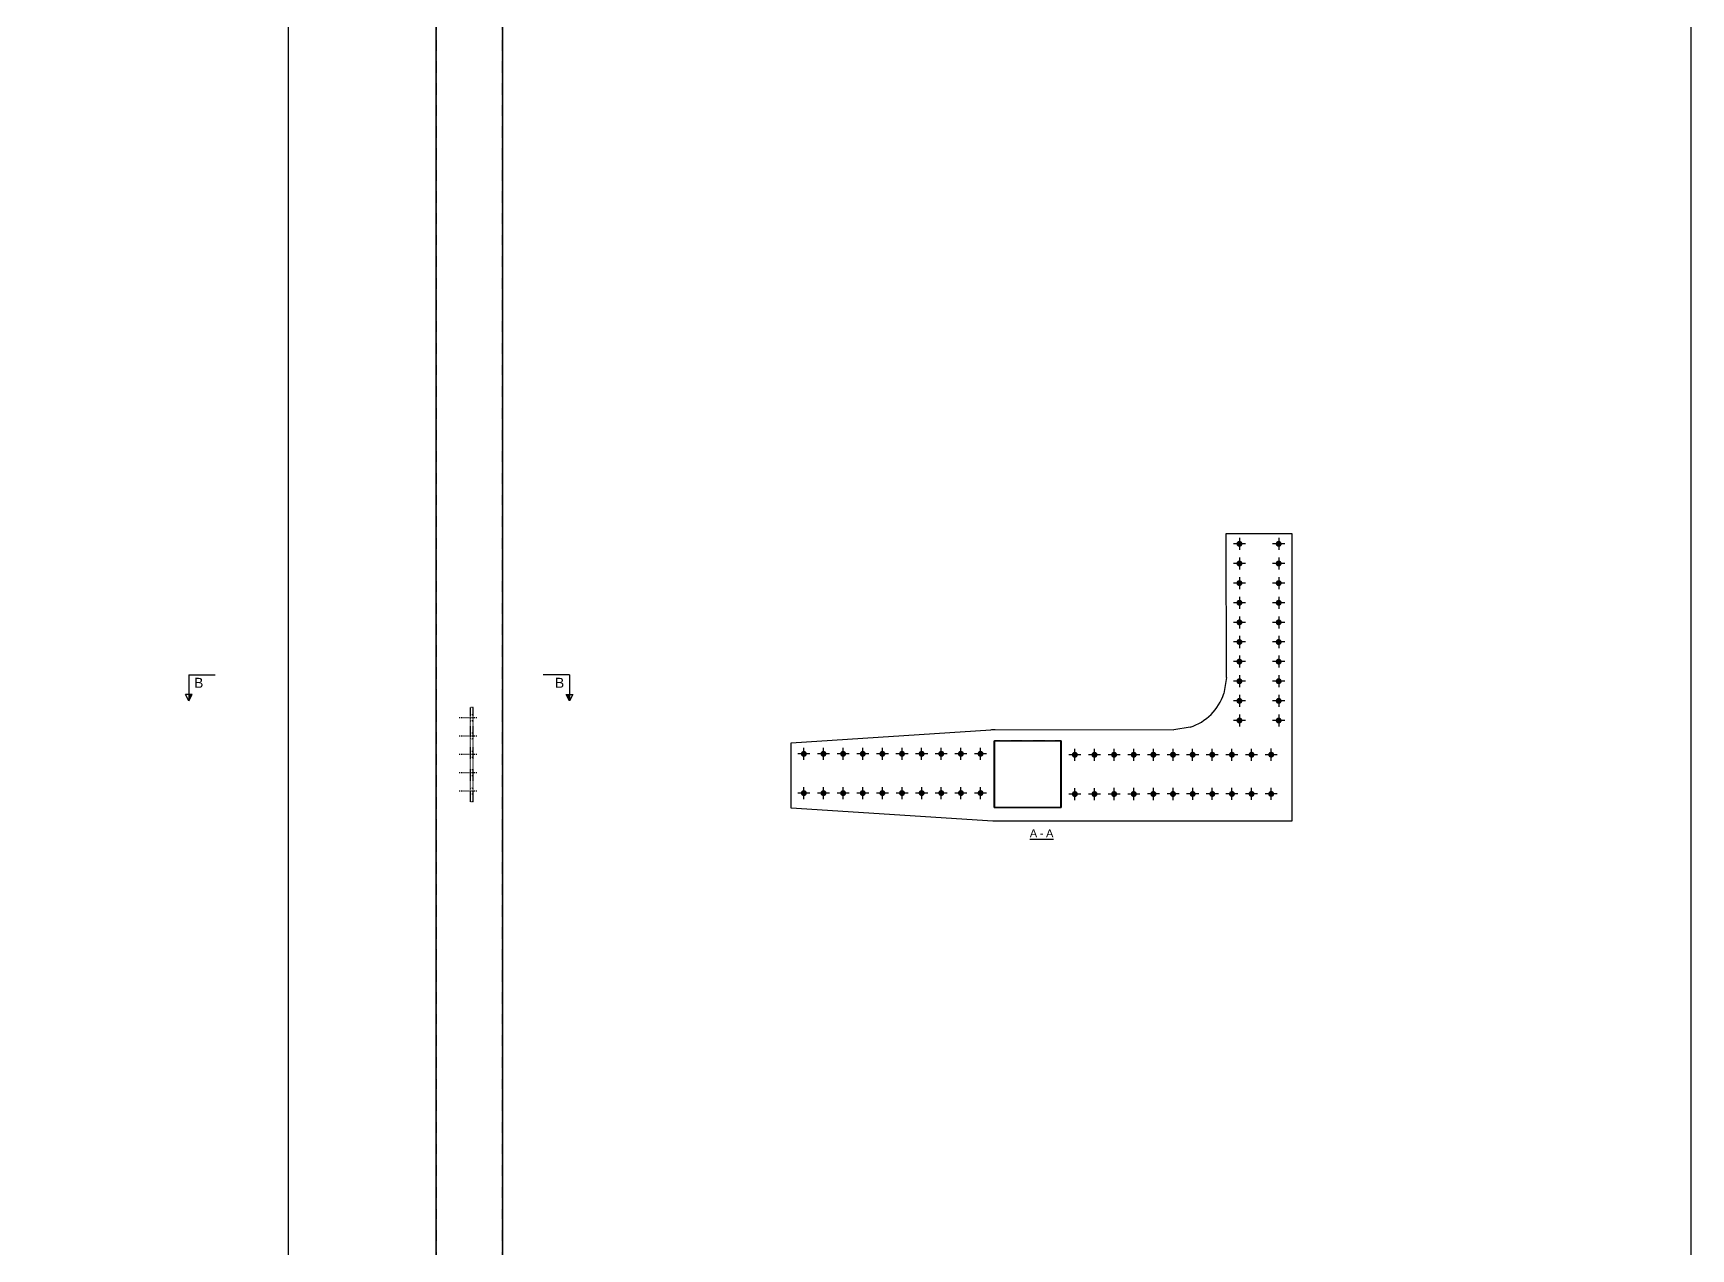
# Model space of a CAD drawing. Header units: millimetres. Extents: x 15962 to 71432, y 9666 to 72266.
# Drawn here: x 60291 to 66621, y 37761 to 42406 of the extents above; entities that cross this region are included whole.
import ezdxf

# ---------------------------------------------------------------- set-up
doc = ezdxf.new("R2010")
doc.units = ezdxf.units.MM
doc.header["$LTSCALE"] = 2
doc.linetypes.add('DXK_LINE_DOT1', pattern=[1.8814, 0.9407, -0.9407])
doc.linetypes.add('DXK_LINE_DOT2', pattern=[3.9198, 1.9599, -1.9599])
doc.styles.add('Arial', font='arial.ttf', dxfattribs={"height": 0.2})

msp = doc.modelspace()

# ---------------------------------------------------------------- hatches: boundary and pattern name
at = {"linetype": 'Continuous'}
for points in [[(64908.7744, 40454.3682, -1), (64885.7744, 40454.3682, -1)], [(65058.7744, 40454.3682, -1), (65035.7744, 40454.3682, -1)], [(64908.7744, 40379.3682, -1), (64885.7744, 40379.3682, -1)], [(65058.7744, 40379.3682, -1), (65035.7744, 40379.3682, -1)], [(64908.7744, 40304.3682, -1), (64885.7744, 40304.3682, -1)], [(65058.7744, 40304.3682, -1), (65035.7744, 40304.3682, -1)], [(64908.7744, 40229.3682, -1), (64885.7744, 40229.3682, -1)], [(65058.7744, 40229.3682, -1), (65035.7744, 40229.3682, -1)], [(64908.7744, 40154.3682, -1), (64885.7744, 40154.3682, -1)], [(65058.7744, 40154.3682, -1), (65035.7744, 40154.3682, -1)], [(64908.7744, 40079.3682, -1), (64885.7744, 40079.3682, -1)], [(65058.7744, 40079.3682, -1), (65035.7744, 40079.3682, -1)], [(64908.7744, 40004.3682, -1), (64885.7744, 40004.3682, -1)], [(65058.7744, 40004.3682, -1), (65035.7744, 40004.3682, -1)], [(64908.7744, 39929.3682, -1), (64885.7744, 39929.3682, -1)], [(65058.7744, 39929.3682, -1), (65035.7744, 39929.3682, -1)], [(64908.7744, 39854.3682, -1), (64885.7744, 39854.3682, -1)], [(65058.7744, 39854.3682, -1), (65035.7744, 39854.3682, -1)], [(64908.7744, 39779.3682, -1), (64885.7744, 39779.3682, -1)], [(65058.7744, 39779.3682, -1), (65035.7744, 39779.3682, -1)], [(63233.739, 39640.4525, -1), (63233.7282, 39663.4525, -1)], [(63308.739, 39640.4876, -1), (63308.7282, 39663.4876, -1)], [(63383.739, 39640.5227, -1), (63383.7282, 39663.5227, -1)], [(63458.739, 39640.5577, -1), (63458.7282, 39663.5577, -1)], [(63533.7389, 39640.5928, -1), (63533.7282, 39663.5928, -1)], [(63608.7389, 39640.6279, -1), (63608.7282, 39663.6279, -1)], [(63683.7389, 39640.663, -1), (63683.7282, 39663.663, -1)], [(63758.7389, 39640.698, -1), (63758.7282, 39663.698, -1)], [(63833.7389, 39640.7331, -1), (63833.7282, 39663.7331, -1)], [(63908.7389, 39640.7682, -1), (63908.7281, 39663.7682, -1)], [(64268.7389, 39636.9803, -1), (64268.7281, 39659.9803, -1)], [(64343.7389, 39637.0154, -1), (64343.7281, 39660.0154, -1)], [(64418.7389, 39637.0505, -1), (64418.7281, 39660.0505, -1)], [(64493.7389, 39637.0855, -1), (64493.7281, 39660.0855, -1)], [(64568.7389, 39637.1206, -1), (64568.7281, 39660.1206, -1)], [(64643.7389, 39637.1557, -1), (64643.7281, 39660.1557, -1)], [(64718.7389, 39637.1908, -1), (64718.7281, 39660.1908, -1)], [(64793.7388, 39637.2258, -1), (64793.7281, 39660.2258, -1)], [(64868.7388, 39637.2609, -1), (64868.7281, 39660.2609, -1)], [(64943.7388, 39637.296, -1), (64943.7281, 39660.296, -1)], [(65018.7388, 39637.3311, -1), (65018.7281, 39660.3311, -1)], [(63233.8091, 39490.4525, -1), (63233.7984, 39513.4525, -1)], [(63308.8091, 39490.4876, -1), (63308.7984, 39513.4876, -1)], [(63383.8091, 39490.5227, -1), (63383.7984, 39513.5227, -1)], [(63458.8091, 39490.5578, -1), (63458.7983, 39513.5578, -1)], [(63533.8091, 39490.5928, -1), (63533.7983, 39513.5928, -1)], [(63608.8091, 39490.6279, -1), (63608.7983, 39513.6279, -1)], [(63683.8091, 39490.663, -1), (63683.7983, 39513.663, -1)], [(63758.8091, 39490.6981, -1), (63758.7983, 39513.6981, -1)], [(63833.8091, 39490.7331, -1), (63833.7983, 39513.7331, -1)], [(63908.8091, 39490.7682, -1), (63908.7983, 39513.7682, -1)], [(64268.8091, 39486.9803, -1), (64268.7983, 39509.9803, -1)], [(64343.809, 39487.0154, -1), (64343.7983, 39510.0154, -1)], [(64418.809, 39487.0505, -1), (64418.7983, 39510.0505, -1)], [(64493.809, 39487.0856, -1), (64493.7983, 39510.0856, -1)], [(64568.809, 39487.1206, -1), (64568.7983, 39510.1206, -1)], [(64643.809, 39487.1557, -1), (64643.7983, 39510.1557, -1)], [(64718.809, 39487.1908, -1), (64718.7982, 39510.1908, -1)], [(64793.809, 39487.2259, -1), (64793.7982, 39510.2259, -1)], [(64868.809, 39487.2609, -1), (64868.7982, 39510.2609, -1)], [(64943.809, 39487.296, -1), (64943.7982, 39510.296, -1)], [(65018.809, 39487.3311, -1), (65018.7982, 39510.3311, -1)]]:
    msp.add_hatch(color=3, dxfattribs=at).paths.add_polyline_path(points)
h = msp.add_hatch(dxfattribs=at)
h.set_pattern_fill('', scale=7, style=0, pattern_type=0)
h.set_pattern_definition([(45, (63961.234, 39701.985), (-15.7154, 15.7154), [])])
h.paths.add_polyline_path([(64216.2335, 39701.9853), (63961.2335, 39701.9853), (63961.2335, 39446.9853), (64216.2335, 39446.9853)])
h.paths.add_polyline_path([(63962.2335, 39447.9853), (63962.2335, 39700.9853), (64215.2335, 39700.9853), (64215.2335, 39447.9853)])

# ---------------------------------------------------------------- linework, layer by layer
at = {"color": 8, "linetype": 'Continuous'}
msp.add_line((61265.5855, 28919.288), (61265.5855, 44169.288), dxfattribs=at)
at = {"color": 7, "linetype": 'DXK_LINE_DOT1'}
for p, q in [((61829.0855, 44169.288), (61829.0855, 28919.288)), ((62082.0855, 44169.288), (62082.0855, 28919.288)), ((61961.3357, 39469.288), (61961.3357, 39829.288)), ((61971.3357, 39829.288), (61961.3357, 39829.288)), ((61971.3357, 39469.288), (61971.3357, 39829.288)), ((64216.2332, 39701.9853), (63961.2332, 39701.9853)), ((63961.2332, 39701.9853), (63961.2332, 39446.9853)), ((64216.2332, 39446.9853), (64216.2332, 39701.9853)), ((61971.3357, 39469.288), (61961.3357, 39469.288)), ((63961.2332, 39446.9853), (64216.2332, 39446.9853))]:
    msp.add_line(p, q, dxfattribs=at)
at = {"color": 7, "linetype": 'Continuous'}
for p, q in [((61828.0855, 43655.288), (61828.0855, 33974.288)), ((62083.0855, 43655.288), (62083.0855, 33974.288)), ((64847.2744, 40494.324), (65097.2744, 40494.4125)), ((64847.4635, 39944.1808), (64847.2744, 40494.324)), ((65097.2744, 40494.4125), (65097.6518, 39394.9428)), ((64847.4635, 39944.1808), (64837.677, 39882.3152)), ((63185.9521, 39694.5173), (63947.6423, 39744.3986)), ((63185.9521, 39444.5173), (63185.9521, 39694.5173)), ((63947.6423, 39744.3986), (63951.7977, 39744.636)), ((63951.7977, 39744.636), (63955.9565, 39744.8042)), ((63955.9565, 39744.8042), (63960.1176, 39744.9032)), ((63960.1176, 39744.9032), (63964.2797, 39744.9328)), ((63961.2335, 39701.9853), (64216.2335, 39701.9853)), ((63961.2335, 39446.9853), (63961.2335, 39701.9853)), ((64215.2335, 39700.9853), (63962.2335, 39700.9853)), ((63962.2335, 39700.9853), (63962.2335, 39447.9853)), ((63964.2797, 39744.9328), (64647.2232, 39744.1121)), ((64215.2335, 39447.9853), (64215.2335, 39700.9853)), ((64216.2335, 39701.9853), (64216.2335, 39446.9853)), ((64709.0971, 39753.8456), (64647.2232, 39744.1121)), ((63955.9521, 39394.9428), (63185.9521, 39444.5173)), ((63961.2335, 39446.9853), (64216.2335, 39446.9853)), ((63962.2335, 39447.9853), (64215.2335, 39447.9853)), ((64096.6551, 39325.4428), (64186.9488, 39325.4428))]:
    msp.add_line(p, q, dxfattribs=at)
at = {"color": 3, "linetype": 'Continuous'}
for p, q in [((64920.2744, 40454.3682), (64874.2744, 40454.3682)), ((64897.2744, 40477.3682), (64897.2744, 40431.3682)), ((65070.2744, 40454.3682), (65024.2744, 40454.3682)), ((65047.2744, 40477.3682), (65047.2744, 40431.3682)), ((64897.2744, 40402.3682), (64897.2744, 40356.3682)), ((65047.2744, 40402.3682), (65047.2744, 40356.3682)), ((64920.2744, 40379.3682), (64874.2744, 40379.3682)), ((64897.2744, 40327.3682), (64897.2744, 40281.3682)), ((65070.2744, 40379.3682), (65024.2744, 40379.3682)), ((65047.2744, 40327.3682), (65047.2744, 40281.3682)), ((64920.2744, 40304.3682), (64874.2744, 40304.3682)), ((65070.2744, 40304.3682), (65024.2744, 40304.3682)), ((64920.2744, 40229.3682), (64874.2744, 40229.3682)), ((64897.2744, 40252.3682), (64897.2744, 40206.3682)), ((65070.2744, 40229.3682), (65024.2744, 40229.3682)), ((65047.2744, 40252.3682), (65047.2744, 40206.3682)), ((64920.2744, 40154.3682), (64874.2744, 40154.3682)), ((64897.2744, 40177.3682), (64897.2744, 40131.3682)), ((65070.2744, 40154.3682), (65024.2744, 40154.3682)), ((65047.2744, 40177.3682), (65047.2744, 40131.3682)), ((64920.2744, 40079.3682), (64874.2744, 40079.3682)), ((64897.2744, 40102.3682), (64897.2744, 40056.3682)), ((65070.2744, 40079.3682), (65024.2744, 40079.3682)), ((65047.2744, 40102.3682), (65047.2744, 40056.3682)), ((64897.2744, 40027.3682), (64897.2744, 39981.3682)), ((65047.2744, 40027.3682), (65047.2744, 39981.3682)), ((64920.2744, 40004.3682), (64874.2744, 40004.3682)), ((64897.2744, 39952.3682), (64897.2744, 39906.3682)), ((65070.2744, 40004.3682), (65024.2744, 40004.3682)), ((65047.2744, 39952.3682), (65047.2744, 39906.3682)), ((64920.2744, 39929.3682), (64874.2744, 39929.3682)), ((65070.2744, 39929.3682), (65024.2744, 39929.3682)), ((64920.2744, 39854.3682), (64874.2744, 39854.3682)), ((64897.2744, 39877.3682), (64897.2744, 39831.3682)), ((65070.2744, 39854.3682), (65024.2744, 39854.3682)), ((65047.2744, 39877.3682), (65047.2744, 39831.3682)), ((64920.2744, 39779.3682), (64874.2744, 39779.3682)), ((64897.2744, 39802.3682), (64897.2744, 39756.3682)), ((65070.2744, 39779.3682), (65024.2744, 39779.3682)), ((65047.2744, 39802.3682), (65047.2744, 39756.3682)), ((63256.7336, 39651.9633), (63210.7336, 39651.9418)), ((63233.7444, 39628.9525), (63233.7228, 39674.9525)), ((63331.7336, 39651.9984), (63285.7336, 39651.9768)), ((63308.7443, 39628.9876), (63308.7228, 39674.9876)), ((63406.7336, 39652.0334), (63360.7336, 39652.0119)), ((63383.7443, 39629.0227), (63383.7228, 39675.0227)), ((63481.7336, 39652.0685), (63435.7336, 39652.047)), ((63458.7443, 39629.0577), (63458.7228, 39675.0577)), ((63556.7336, 39652.1036), (63510.7336, 39652.0821)), ((63533.7443, 39629.0928), (63533.7228, 39675.0928)), ((63631.7336, 39652.1387), (63585.7336, 39652.1171)), ((63608.7443, 39629.1279), (63608.7228, 39675.1279)), ((63706.7335, 39652.1737), (63660.7336, 39652.1522)), ((63683.7443, 39629.163), (63683.7228, 39675.163)), ((63781.7335, 39652.2088), (63735.7335, 39652.1873)), ((63758.7443, 39629.198), (63758.7228, 39675.198)), ((63856.7335, 39652.2439), (63810.7335, 39652.2224)), ((63833.7443, 39629.2331), (63833.7228, 39675.2331)), ((63931.7335, 39652.279), (63885.7335, 39652.2574)), ((63908.7443, 39629.2682), (63908.7228, 39675.2682)), ((64291.7335, 39648.4911), (64245.7335, 39648.4696)), ((64268.7443, 39625.4803), (64268.7228, 39671.4803)), ((64366.7335, 39648.5261), (64320.7335, 39648.5046)), ((64343.7443, 39625.5154), (64343.7228, 39671.5154)), ((64441.7335, 39648.5612), (64395.7335, 39648.5397)), ((64418.7443, 39625.5505), (64418.7228, 39671.5505)), ((64516.7335, 39648.5963), (64470.7335, 39648.5748)), ((64493.7443, 39625.5855), (64493.7227, 39671.5855)), ((64591.7335, 39648.6314), (64545.7335, 39648.6099)), ((64568.7442, 39625.6206), (64568.7227, 39671.6206)), ((64666.7335, 39648.6664), (64620.7335, 39648.6449)), ((64643.7442, 39625.6557), (64643.7227, 39671.6557)), ((64741.7335, 39648.7015), (64695.7335, 39648.68)), ((64718.7442, 39625.6908), (64718.7227, 39671.6908)), ((64816.7335, 39648.7366), (64770.7335, 39648.7151)), ((64793.7442, 39625.7258), (64793.7227, 39671.7258)), ((64891.7335, 39648.7717), (64845.7335, 39648.7502)), ((64868.7442, 39625.7609), (64868.7227, 39671.7609)), ((64966.7334, 39648.8067), (64920.7335, 39648.7852)), ((64943.7442, 39625.796), (64943.7227, 39671.796)), ((65041.7334, 39648.8418), (64995.7334, 39648.8203)), ((65018.7442, 39625.8311), (65018.7227, 39671.8311)), ((63233.8145, 39478.9525), (63233.793, 39524.9525)), ((63308.8145, 39478.9876), (63308.793, 39524.9876)), ((63383.8145, 39479.0227), (63383.793, 39525.0227)), ((63458.8145, 39479.0578), (63458.793, 39525.0578)), ((63533.8145, 39479.0928), (63533.793, 39525.0928)), ((63608.8145, 39479.1279), (63608.7929, 39525.1279)), ((63683.8145, 39479.163), (63683.7929, 39525.163)), ((63758.8144, 39479.1981), (63758.7929, 39525.1981)), ((63833.8144, 39479.2331), (63833.7929, 39525.2331)), ((63908.8144, 39479.2682), (63908.7929, 39525.2682)), ((64268.8144, 39475.4803), (64268.7929, 39521.4803)), ((64343.8144, 39475.5154), (64343.7929, 39521.5154)), ((64418.8144, 39475.5505), (64418.7929, 39521.5505)), ((64493.8144, 39475.5856), (64493.7929, 39521.5856)), ((64568.8144, 39475.6206), (64568.7929, 39521.6206)), ((64643.8144, 39475.6557), (64643.7929, 39521.6557)), ((64718.8144, 39475.6908), (64718.7929, 39521.6908)), ((64793.8144, 39475.7259), (64793.7929, 39521.7259)), ((64868.8144, 39475.7609), (64868.7929, 39521.7609)), ((64943.8144, 39475.796), (64943.7928, 39521.796)), ((65018.8143, 39475.8311), (65018.7928, 39521.8311)), ((63256.8037, 39501.9633), (63210.8037, 39501.9418)), ((63331.8037, 39501.9984), (63285.8037, 39501.9769)), ((63406.8037, 39502.0334), (63360.8037, 39502.0119)), ((63481.8037, 39502.0685), (63435.8037, 39502.047)), ((63556.8037, 39502.1036), (63510.8037, 39502.0821)), ((63631.8037, 39502.1387), (63585.8037, 39502.1172)), ((63706.8037, 39502.1737), (63660.8037, 39502.1522)), ((63781.8037, 39502.2088), (63735.8037, 39502.1873)), ((63856.8037, 39502.2439), (63810.8037, 39502.2224)), ((63931.8037, 39502.279), (63885.8037, 39502.2575)), ((64291.8037, 39498.4911), (64245.8037, 39498.4696)), ((64366.8037, 39498.5262), (64320.8037, 39498.5047)), ((64441.8037, 39498.5612), (64395.8037, 39498.5397)), ((64516.8036, 39498.5963), (64470.8037, 39498.5748)), ((64591.8036, 39498.6314), (64545.8036, 39498.6099)), ((64666.8036, 39498.6665), (64620.8036, 39498.645)), ((64741.8036, 39498.7015), (64695.8036, 39498.68)), ((64816.8036, 39498.7366), (64770.8036, 39498.7151)), ((64891.8036, 39498.7717), (64845.8036, 39498.7502)), ((64966.8036, 39498.8068), (64920.8036, 39498.7853)), ((65041.8036, 39498.8418), (64995.8036, 39498.8203))]:
    msp.add_line(p, q, dxfattribs=at)
at = {"color": 3, "linetype": 'DXK_LINE_DOT2'}
for p, q in [((61984.5357, 39789.288), (61916.3357, 39789.288)), ((61971.3357, 39800.788), (61961.3357, 39800.788)), ((61971.3357, 39777.788), (61961.3357, 39777.788)), ((61984.5357, 39719.288), (61916.3357, 39719.288)), ((61971.3357, 39730.788), (61961.3357, 39730.788)), ((61971.3357, 39707.788), (61961.3357, 39707.788)), ((61984.5357, 39649.288), (61916.3357, 39649.288)), ((61971.3357, 39660.788), (61961.3357, 39660.788)), ((61971.3357, 39637.788), (61961.3357, 39637.788)), ((61984.5357, 39579.288), (61916.3357, 39579.288)), ((61971.3357, 39590.788), (61961.3357, 39590.788)), ((61971.3357, 39567.788), (61961.3357, 39567.788)), ((61984.5357, 39509.288), (61916.3357, 39509.288)), ((61971.3357, 39520.788), (61961.3357, 39520.788)), ((61971.3357, 39497.788), (61961.3357, 39497.788))]:
    msp.add_line(p, q, dxfattribs=at)
msp.add_lwpolyline([(57629.5979, 47050.6489), (66621.3295, 47050.6489), (66621.3295, 28358.4557), (57629.5979, 28358.4557)], close=True)
at = {"color": 7, "linetype": 'Continuous'}
msp.add_arc((64647.4635, 39944.112), 200, 287.94885943, 342.0019915, dxfattribs=at)

# ---------------------------------------------------------------- next in the draw order: wipeouts: each hides what was drawn before it
at = {"color": 0, "linetype": 'Continuous'}
for points in [[(60940.5453, 39904.288), (60940.5453, 39944.288), (60904.9984, 39944.288), (60904.9984, 39904.288)], [(62318.7615, 39904.288), (62318.7615, 39944.288), (62283.2146, 39944.288), (62283.2146, 39904.288)], [(64125.0926, 39332.9428), (64125.0926, 39364.9428), (64096.6551, 39364.9428), (64096.6551, 39332.9428)]]:
    msp.add_wipeout(points, dxfattribs=at)

# ---------------------------------------------------------------- next in the draw order: hatches: boundary and pattern name
at = {"linetype": 'Continuous'}
for points in [[(60884.9985, 39879.288), (60897.4985, 39879.288), (60884.9984, 39854.288)], [(62326.2616, 39879.2881), (62338.7616, 39879.288), (62338.7615, 39854.288)]]:
    msp.add_hatch(color=7, dxfattribs=at).paths.add_polyline_path(points)

# ---------------------------------------------------------------- next in the draw order: linework, layer by layer
at = {"color": 7, "linetype": 'Continuous'}
for p, q in [((60884.9984, 39954.288), (60984.9984, 39954.288)), ((60884.9984, 39954.288), (60884.9984, 39854.288)), ((62338.7615, 39954.288), (62238.7615, 39954.288)), ((62338.7615, 39954.288), (62338.7615, 39854.288)), ((60884.9984, 39854.288), (60872.4985, 39879.2881)), ((60897.4985, 39879.288), (60872.4985, 39879.2881)), ((60884.9984, 39854.288), (60897.4985, 39879.288)), ((62326.2616, 39879.2881), (62351.2616, 39879.288)), ((62338.7615, 39854.288), (62326.2616, 39879.2881)), ((62351.2616, 39879.288), (62338.7615, 39854.288))]:
    msp.add_line(p, q, dxfattribs=at)

# ---------------------------------------------------------------- next in the draw order: texts
at = {"color": 3, "linetype": 'Continuous', "style": 'Arial'}
for p in [(60904.9984, 39904.288), (62283.2146, 39904.288)]:
    msp.add_text('B', height=38.2031, dxfattribs=at).set_placement(p)

# ---------------------------------------------------------------- next in the draw order: wipeouts: each hides what was drawn before it
at = {"color": 0, "linetype": 'Continuous'}
msp.add_wipeout([(64148.9113, 39332.9428), (64148.9113, 39364.9428), (64134.6926, 39364.9428), (64134.6926, 39332.9428)], dxfattribs=at)

# ---------------------------------------------------------------- next in the draw order: texts
at = {"color": 3, "linetype": 'Continuous', "style": 'Arial'}
msp.add_text('A', height=30.5625, dxfattribs=at).set_placement((64096.6551, 39332.9428))

# ---------------------------------------------------------------- next in the draw order: wipeouts: each hides what was drawn before it
at = {"color": 0, "linetype": 'Continuous'}
msp.add_wipeout([(64186.9488, 39332.9428), (64186.9488, 39364.9428), (64158.5113, 39364.9428), (64158.5113, 39332.9428)], dxfattribs=at)

# ---------------------------------------------------------------- next in the draw order: linework, layer by layer
at = {"color": 7, "linetype": 'Continuous'}
msp.add_line((65097.6518, 39394.9428), (63955.9521, 39394.9428), dxfattribs=at)

# ---------------------------------------------------------------- next in the draw order: texts
at = {"color": 3, "linetype": 'Continuous', "style": 'Arial'}
for s, p in [('-', (64134.6926, 39332.9428)), ('A', (64158.5113, 39332.9428))]:
    msp.add_text(s, height=30.5625, dxfattribs=at).set_placement(p)

doc.saveas('drawing.dxf')
